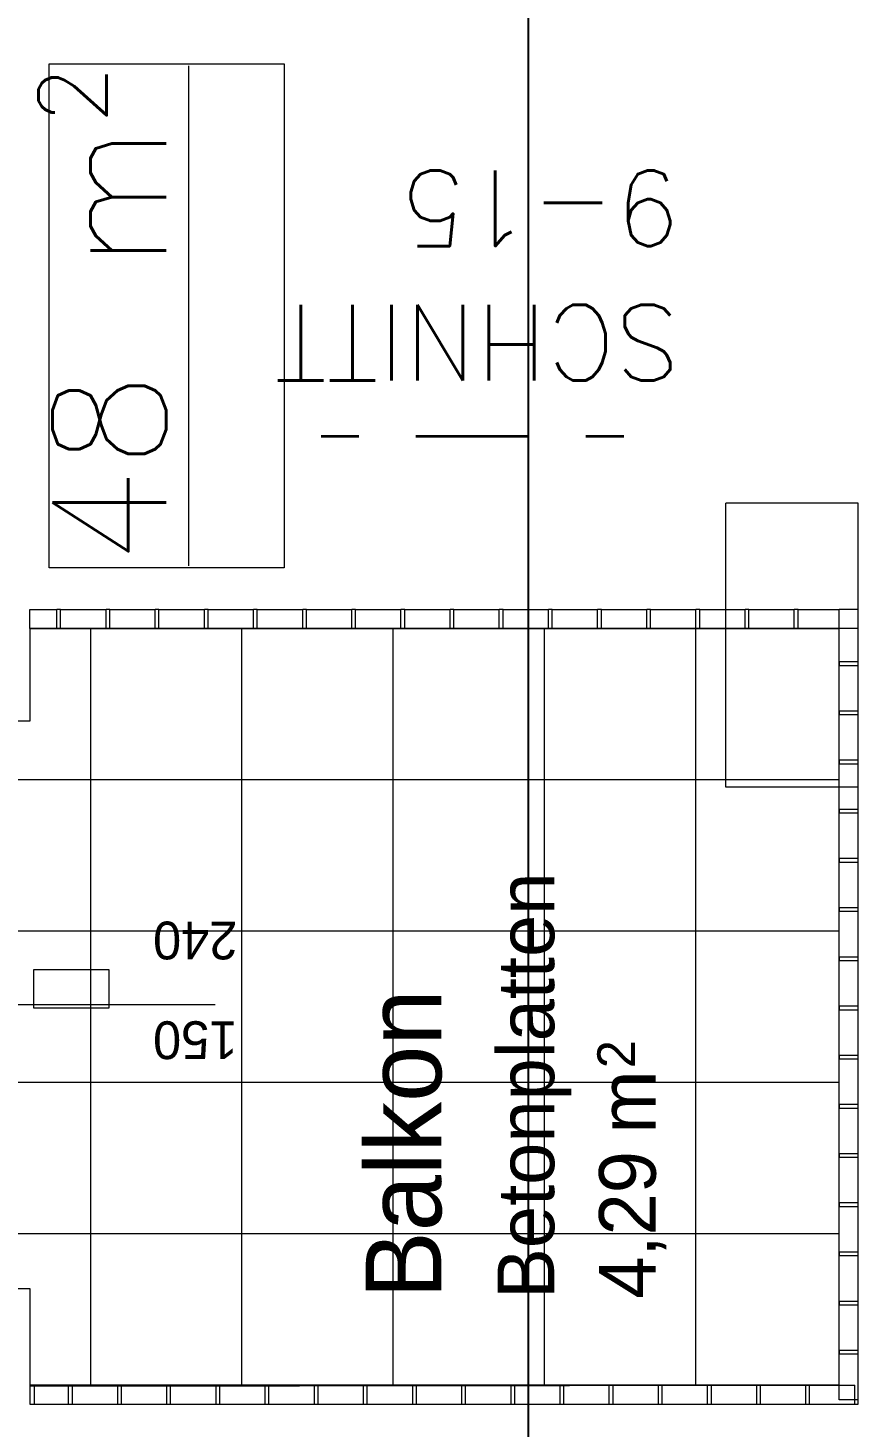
# Model space of a CAD drawing. Header units: metres. Extents: x -223175 to -223082, y -66 to 73.
# Drawn here: x -223153.052 to -223150.857, y 34.209 to 37.907 of the extents above; entities that cross this region are included whole.
import ezdxf
from ezdxf.enums import TextEntityAlignment as Align

# ---------------------------------------------------------------- set-up
doc = ezdxf.new("R2010")
doc.units = ezdxf.units.M
doc.header["$MEASUREMENT"] = 0
doc.set_wipeout_variables(frame=1)
doc.linetypes.add('Schnittlinie', pattern=[0.6, 0.3, -0.15, 0, -0.15])
doc.linetypes.add('Strichlinie', pattern=[0.564444, 0.282222, -0.282222])
for name, color, linetype in [('cs-aussenanlagen.cs', 7, 'Continuous'), ('cs-balkone-terrassen.cs', 7, 'Continuous'), ('cs-layout.cs', 7, 'Continuous'), ('cs-neu daemmung.cs', 7, 'Continuous'), ('cs-raumstempel.cs', 7, 'Continuous'), ('cs-text.cs', 7, 'Continuous'), ('cs-top m2.cs', 7, 'Continuous'), ('cs-wand tr.cs', 7, 'Continuous')]:
    doc.layers.add(name, color=color, linetype=linetype)

# ---------------------------------------------------------------- blocks, each defined once
blk = doc.blocks.new('Balkon_21_106', base_point=(-14434.7063, 223151.8192))
at = {"layer": 'cs-raumstempel.cs', "color": 7, "lineweight": 13}
for tag, height, p in [('ROOM_NAME', 0.2, (-14435.3031, 223152.159)), ('stFloorCovering', 0.15, (-14435.3031, 223151.8104)), ('DUMMY_876', 0.1, (-14434.6939, 223151.5464)), ('ROOM_AREA', 0.15, (-14435.3031, 223151.5419)), ('DUMMY_875', 0.15, (-14434.9221, 223151.5419))]:
    blk.add_attdef(tag, text='', height=height, dxfattribs=at).set_placement(p, align=Align.TOP_LEFT)
blk = doc.blocks.new('F Marker 21_16')
at = {"layer": 'cs-wand tr.cs', "color": 7, "linetype": 'Continuous', "lineweight": 13}
blk.add_line((0, -1.02), (0, 0.01), dxfattribs=at)
at = {"layer": 'cs-wand tr.cs', "color": 7, "lineweight": 13}
for tag, rotation, p in [('AC_MarkerText_4', 360, (-0.2116, 0.1651)), ('AC_WIDO_ID_0', 90, (-0.0136, -1.0788)), ('AC_WIDO_ID_1', 90, (0.25, -1.0788))]:
    blk.add_attdef(tag, text='', height=0.1, rotation=rotation, dxfattribs=at).set_placement(p, align=Align.BOTTOM_LEFT)
blk = doc.blocks.new('Wand_220', base_point=(-14438.0713, 223153.577))
at = {"layer": 'cs-wand tr.cs', "color": 7, "linetype": 'Continuous', "lineweight": 13}
ref = blk.add_blockref('F Marker 21_16', (-14434.5261, 223153.577), dxfattribs=at)
ref.add_attrib('AC_SillPrefix_FPH', 'FPH 0', dxfattribs={"color": 7, "lineweight": 13, "height": 0.1, "rotation": 360}).set_placement((-14434.7003, 223153.7421), align=Align.BOTTOM_LEFT)
ref.add_attrib('AC_WIDO_ID', '150', dxfattribs={"color": 7, "lineweight": 13, "height": 0.1, "rotation": 90}).set_placement((-14434.5397, 223152.4982), align=Align.BOTTOM_LEFT)
ref.add_attrib('DUMMY_272', '240', dxfattribs={"color": 7, "lineweight": 13, "height": 0.1, "rotation": 90}).set_placement((-14434.2761, 223152.4982), align=Align.BOTTOM_LEFT)
blk = doc.blocks.new('Wand_248', base_point=(-14434.5338, 223153.037))
at = {"layer": 'cs-aussenanlagen.cs', "color": 7, "linetype": 'Strichlinie', "lineweight": 13, "flags": 128}
for points in [[(-14434.5338, 223153.037), (-14434.5338, 223152.837)], [(-14434.4338, 223153.037), (-14434.5338, 223153.037)], [(-14434.4338, 223152.837), (-14434.4338, 223153.037)], [(-14434.5338, 223152.837), (-14434.4338, 223152.837)]]:
    blk.add_lwpolyline(points, dxfattribs=at)
blk = doc.blocks.new('Fensteröffnung 21_13')
at = {"layer": 'cs-balkone-terrassen.cs', "color": 7, "linetype": 'Continuous', "lineweight": 0}
for p, q in [((-0.06, -0.02), (0.06, -0.02)), ((-0.06, -0.07), (-0.06, -0.02)), ((0.06, -0.07), (0.06, -0.02)), ((-0.06, -0.07), (0.06, -0.07))]:
    blk.add_line(p, q, dxfattribs=at)
blk = doc.blocks.new('Fensteröffnung 21_27')
at = {"layer": 'cs-balkone-terrassen.cs', "color": 7, "linetype": 'Continuous', "lineweight": 0}
for p, q in [((-0.0449, -0.02), (0.0449, -0.02)), ((-0.0449, -0.07), (-0.0449, -0.02)), ((0.0449, -0.07), (0.0449, -0.02)), ((-0.0449, -0.07), (0.0449, -0.07))]:
    blk.add_line(p, q, dxfattribs=at)
blk = doc.blocks.new('Wand_375', base_point=(-14435.5313, 223153.0471))
at = {"layer": 'cs-balkone-terrassen.cs', "color": 7, "linetype": 'Continuous', "lineweight": 0}
for p, q in [((-14435.5813, 223153.0346), (-14435.5313, 223153.0346)), ((-14435.5813, 223152.9447), (-14435.5313, 223152.9447)), ((-14435.5813, 223152.9347), (-14435.5313, 223152.9347)), ((-14435.5813, 223152.8147), (-14435.5313, 223152.8147)), ((-14435.5813, 223152.8047), (-14435.5313, 223152.8047)), ((-14435.5813, 223152.6847), (-14435.5313, 223152.6847)), ((-14435.5813, 223152.6747), (-14435.5313, 223152.6747)), ((-14435.5813, 223152.5547), (-14435.5313, 223152.5547)), ((-14435.5813, 223152.5447), (-14435.5313, 223152.5447)), ((-14435.5813, 223152.4247), (-14435.5313, 223152.4247)), ((-14435.5813, 223152.4147), (-14435.5313, 223152.4147)), ((-14435.5813, 223152.2947), (-14435.5313, 223152.2947)), ((-14435.5813, 223152.2847), (-14435.5313, 223152.2847)), ((-14435.5813, 223152.1647), (-14435.5313, 223152.1647)), ((-14435.5813, 223152.1547), (-14435.5313, 223152.1547)), ((-14435.5813, 223152.0347), (-14435.5313, 223152.0347)), ((-14435.5813, 223152.0247), (-14435.5313, 223152.0247)), ((-14435.5813, 223151.9047), (-14435.5313, 223151.9047)), ((-14435.5813, 223151.8947), (-14435.5313, 223151.8947)), ((-14435.5813, 223151.7747), (-14435.5313, 223151.7747)), ((-14435.5813, 223151.7647), (-14435.5313, 223151.7647)), ((-14435.5813, 223151.6447), (-14435.5313, 223151.6447)), ((-14435.5813, 223151.6347), (-14435.5313, 223151.6347)), ((-14435.5813, 223151.5147), (-14435.5313, 223151.5147)), ((-14435.5813, 223151.5047), (-14435.5313, 223151.5047)), ((-14435.5813, 223151.3847), (-14435.5313, 223151.3847)), ((-14435.5813, 223151.3747), (-14435.5313, 223151.3747)), ((-14435.5813, 223151.2547), (-14435.5313, 223151.2547)), ((-14435.5813, 223151.2447), (-14435.5313, 223151.2447)), ((-14435.5813, 223151.1247), (-14435.5313, 223151.1247)), ((-14435.5813, 223151.1147), (-14435.5313, 223151.1147)), ((-14435.5813, 223150.9947), (-14435.5313, 223150.9947)), ((-14435.5813, 223150.9856), (-14435.5313, 223150.9856)), ((-14435.5813, 223150.8656), (-14435.5313, 223150.8656))]:
    blk.add_line(p, q, dxfattribs=at)
at = {"layer": 'cs-balkone-terrassen.cs', "color": 7, "linetype": 'Continuous', "lineweight": 0, "flags": 128}
for points in [[(-14435.5813, 223153.0471), (-14435.5813, 223153.0346)], [(-14435.5313, 223153.0471), (-14435.5813, 223153.0471)], [(-14435.5313, 223153.0346), (-14435.5313, 223153.0471)], [(-14435.5813, 223152.9447), (-14435.5813, 223152.9347)], [(-14435.5313, 223152.9347), (-14435.5313, 223152.9447)], [(-14435.5813, 223152.8147), (-14435.5813, 223152.8047)], [(-14435.5313, 223152.8047), (-14435.5313, 223152.8147)], [(-14435.5813, 223152.6847), (-14435.5813, 223152.6747)], [(-14435.5313, 223152.6747), (-14435.5313, 223152.6847)], [(-14435.5813, 223152.5547), (-14435.5813, 223152.5447)], [(-14435.5313, 223152.5447), (-14435.5313, 223152.5547)], [(-14435.5813, 223152.4247), (-14435.5813, 223152.4147)], [(-14435.5313, 223152.4147), (-14435.5313, 223152.4247)], [(-14435.5813, 223152.2947), (-14435.5813, 223152.2847)], [(-14435.5313, 223152.2847), (-14435.5313, 223152.2947)], [(-14435.5813, 223152.1647), (-14435.5813, 223152.1547)], [(-14435.5313, 223152.1547), (-14435.5313, 223152.1647)], [(-14435.5813, 223152.0347), (-14435.5813, 223152.0247)], [(-14435.5313, 223152.0247), (-14435.5313, 223152.0347)], [(-14435.5813, 223151.9047), (-14435.5813, 223151.8947)], [(-14435.5313, 223151.8947), (-14435.5313, 223151.9047)], [(-14435.5813, 223151.7747), (-14435.5813, 223151.7647)], [(-14435.5313, 223151.7647), (-14435.5313, 223151.7747)], [(-14435.5813, 223151.6447), (-14435.5813, 223151.6347)], [(-14435.5313, 223151.6347), (-14435.5313, 223151.6447)], [(-14435.5813, 223151.5147), (-14435.5813, 223151.5047)], [(-14435.5313, 223151.5047), (-14435.5313, 223151.5147)], [(-14435.5813, 223151.3847), (-14435.5813, 223151.3747)], [(-14435.5313, 223151.3747), (-14435.5313, 223151.3847)], [(-14435.5813, 223151.2547), (-14435.5813, 223151.2447)], [(-14435.5313, 223151.2447), (-14435.5313, 223151.2547)], [(-14435.5813, 223151.1247), (-14435.5813, 223151.1147)], [(-14435.5313, 223151.1147), (-14435.5313, 223151.1247)], [(-14435.5813, 223150.9947), (-14435.5813, 223150.9856)], [(-14435.5313, 223150.9856), (-14435.5313, 223150.9947)], [(-14435.5813, 223150.8656), (-14435.5813, 223150.857)]]:
    blk.add_lwpolyline(points, dxfattribs=at)
at = {"layer": 'cs-balkone-terrassen.cs', "color": 7, "linetype": 'Continuous', "lineweight": 0, "rotation": 270}
for name, p in [('Fensteröffnung 21_27', (-14435.5113, 223152.9896)), ('Fensteröffnung 21_13', (-14435.5113, 223152.8747)), ('Fensteröffnung 21_13', (-14435.5113, 223152.7447)), ('Fensteröffnung 21_13', (-14435.5113, 223152.6147)), ('Fensteröffnung 21_13', (-14435.5113, 223152.4847)), ('Fensteröffnung 21_13', (-14435.5113, 223152.3547)), ('Fensteröffnung 21_13', (-14435.5113, 223152.2247)), ('Fensteröffnung 21_13', (-14435.5113, 223152.0947)), ('Fensteröffnung 21_13', (-14435.5113, 223151.9647)), ('Fensteröffnung 21_13', (-14435.5113, 223151.8347)), ('Fensteröffnung 21_13', (-14435.5113, 223151.7047)), ('Fensteröffnung 21_13', (-14435.5113, 223151.5747)), ('Fensteröffnung 21_13', (-14435.5113, 223151.4447)), ('Fensteröffnung 21_13', (-14435.5113, 223151.3147)), ('Fensteröffnung 21_13', (-14435.5113, 223151.1847)), ('Fensteröffnung 21_13', (-14435.5113, 223151.0547)), ('Fensteröffnung 21_13', (-14435.5113, 223150.9256))]:
    blk.add_blockref(name, p, dxfattribs=at)
blk = doc.blocks.new('Fensteröffnung 21_24')
at = {"layer": 'cs-balkone-terrassen.cs', "color": 7, "linetype": 'Continuous', "lineweight": 0}
for p, q in [((-0.0543, -0.02), (0.0543, -0.02)), ((-0.0543, -0.07), (-0.0543, -0.02)), ((0.0543, -0.07), (0.0543, -0.02)), ((-0.0543, -0.07), (0.0543, -0.07))]:
    blk.add_line(p, q, dxfattribs=at)
blk = doc.blocks.new('Fensteröffnung 21_28')
at = {"layer": 'cs-balkone-terrassen.cs', "color": 7, "linetype": 'Continuous', "lineweight": 0}
for p, q in [((-0.0357, -0.02), (0.0357, -0.02)), ((-0.0357, -0.07), (-0.0357, -0.02)), ((0.0357, -0.07), (0.0357, -0.02)), ((-0.0357, -0.07), (0.0357, -0.07))]:
    blk.add_line(p, q, dxfattribs=at)
blk = doc.blocks.new('Wand_376', base_point=(-14433.4813, 223153.0471))
at = {"layer": 'cs-balkone-terrassen.cs', "color": 7, "linetype": 'Continuous', "lineweight": 0}
for p, q in [((-14433.5313, 223153.0471), (-14433.4813, 223153.0471)), ((-14433.5313, 223152.9756), (-14433.4813, 223152.9756)), ((-14433.5313, 223152.9656), (-14433.4813, 223152.9656)), ((-14433.5313, 223152.8456), (-14433.4813, 223152.8456)), ((-14433.5313, 223152.8356), (-14433.4813, 223152.8356)), ((-14433.5313, 223152.7156), (-14433.4813, 223152.7156)), ((-14433.5313, 223152.7056), (-14433.4813, 223152.7056)), ((-14433.5313, 223152.5856), (-14433.4813, 223152.5856)), ((-14433.5313, 223152.5756), (-14433.4813, 223152.5756)), ((-14433.5313, 223152.4556), (-14433.4813, 223152.4556)), ((-14433.5313, 223152.4456), (-14433.4813, 223152.4456)), ((-14433.5313, 223152.3256), (-14433.4813, 223152.3256)), ((-14433.5313, 223152.3156), (-14433.4813, 223152.3156)), ((-14433.5313, 223152.1956), (-14433.4813, 223152.1956)), ((-14433.5313, 223152.1856), (-14433.4813, 223152.1856)), ((-14433.5313, 223152.0656), (-14433.4813, 223152.0656)), ((-14433.5313, 223152.0556), (-14433.4813, 223152.0556)), ((-14433.5313, 223151.9356), (-14433.4813, 223151.9356)), ((-14433.5313, 223151.9256), (-14433.4813, 223151.9256)), ((-14433.5313, 223151.8056), (-14433.4813, 223151.8056)), ((-14433.5313, 223151.7956), (-14433.4813, 223151.7956)), ((-14433.5313, 223151.6756), (-14433.4813, 223151.6756)), ((-14433.5313, 223151.6656), (-14433.4813, 223151.6656)), ((-14433.5313, 223151.5456), (-14433.4813, 223151.5456)), ((-14433.5313, 223151.5356), (-14433.4813, 223151.5356)), ((-14433.5313, 223151.4156), (-14433.4813, 223151.4156)), ((-14433.5313, 223151.4056), (-14433.4813, 223151.4056)), ((-14433.5313, 223151.2856), (-14433.4813, 223151.2856)), ((-14433.5313, 223151.2756), (-14433.4813, 223151.2756)), ((-14433.5313, 223151.1556), (-14433.4813, 223151.1556)), ((-14433.5313, 223151.1456), (-14433.4813, 223151.1456)), ((-14433.5313, 223151.0256), (-14433.4813, 223151.0256)), ((-14433.5313, 223151.0156), (-14433.4813, 223151.0156)), ((-14433.5313, 223150.907), (-14433.4813, 223150.907))]:
    blk.add_line(p, q, dxfattribs=at)
at = {"layer": 'cs-balkone-terrassen.cs', "color": 7, "linetype": 'Continuous', "lineweight": 0, "flags": 128}
for points in [[(-14433.5313, 223152.9756), (-14433.5313, 223152.9656)], [(-14433.4813, 223152.9656), (-14433.4813, 223152.9756)], [(-14433.5313, 223152.8456), (-14433.5313, 223152.8356)], [(-14433.4813, 223152.8356), (-14433.4813, 223152.8456)], [(-14433.5313, 223152.7156), (-14433.5313, 223152.7056)], [(-14433.4813, 223152.7056), (-14433.4813, 223152.7156)], [(-14433.5313, 223152.5856), (-14433.5313, 223152.5756)], [(-14433.4813, 223152.5756), (-14433.4813, 223152.5856)], [(-14433.5313, 223152.4556), (-14433.5313, 223152.4456)], [(-14433.4813, 223152.4456), (-14433.4813, 223152.4556)], [(-14433.5313, 223152.3256), (-14433.5313, 223152.3156)], [(-14433.4813, 223152.3156), (-14433.4813, 223152.3256)], [(-14433.5313, 223152.1956), (-14433.5313, 223152.1856)], [(-14433.4813, 223152.1856), (-14433.4813, 223152.1956)], [(-14433.5313, 223152.0656), (-14433.5313, 223152.0556)], [(-14433.4813, 223152.0556), (-14433.4813, 223152.0656)], [(-14433.5313, 223151.9356), (-14433.5313, 223151.9256)], [(-14433.4813, 223151.9256), (-14433.4813, 223151.9356)], [(-14433.5313, 223151.8056), (-14433.5313, 223151.7956)], [(-14433.4813, 223151.7956), (-14433.4813, 223151.8056)], [(-14433.5313, 223151.6756), (-14433.5313, 223151.6656)], [(-14433.4813, 223151.6656), (-14433.4813, 223151.6756)], [(-14433.5313, 223151.5456), (-14433.5313, 223151.5356)], [(-14433.4813, 223151.5356), (-14433.4813, 223151.5456)], [(-14433.5313, 223151.4156), (-14433.5313, 223151.4056)], [(-14433.4813, 223151.4056), (-14433.4813, 223151.4156)], [(-14433.5313, 223151.2856), (-14433.5313, 223151.2756)], [(-14433.4813, 223151.2756), (-14433.4813, 223151.2856)], [(-14433.5313, 223151.1556), (-14433.5313, 223151.1456)], [(-14433.4813, 223151.1456), (-14433.4813, 223151.1556)], [(-14433.5313, 223151.0256), (-14433.5313, 223151.0156)], [(-14433.4813, 223151.0156), (-14433.4813, 223151.0256)], [(-14433.4813, 223150.857), (-14433.4813, 223150.907)]]:
    blk.add_lwpolyline(points, dxfattribs=at)
at = {"layer": 'cs-balkone-terrassen.cs', "color": 7, "linetype": 'Continuous', "lineweight": 0, "rotation": 270}
for name, p in [('Fensteröffnung 21_28', (-14433.4613, 223153.0114)), ('Fensteröffnung 21_13', (-14433.4613, 223152.9056)), ('Fensteröffnung 21_13', (-14433.4613, 223152.7756)), ('Fensteröffnung 21_13', (-14433.4613, 223152.6456)), ('Fensteröffnung 21_13', (-14433.4613, 223152.5156)), ('Fensteröffnung 21_13', (-14433.4613, 223152.3856)), ('Fensteröffnung 21_13', (-14433.4613, 223152.2556)), ('Fensteröffnung 21_13', (-14433.4613, 223152.1256)), ('Fensteröffnung 21_13', (-14433.4613, 223151.9956)), ('Fensteröffnung 21_13', (-14433.4613, 223151.8656)), ('Fensteröffnung 21_13', (-14433.4613, 223151.7356)), ('Fensteröffnung 21_13', (-14433.4613, 223151.6056)), ('Fensteröffnung 21_13', (-14433.4613, 223151.4756)), ('Fensteröffnung 21_13', (-14433.4613, 223151.3456)), ('Fensteröffnung 21_13', (-14433.4613, 223151.2156)), ('Fensteröffnung 21_13', (-14433.4613, 223151.0856)), ('Fensteröffnung 21_24', (-14433.4613, 223150.9613))]:
    blk.add_blockref(name, p, dxfattribs=at)
blk = doc.blocks.new('Fensteröffnung 21_25')
at = {"layer": 'cs-neu daemmung.cs', "color": 7, "linetype": 'Continuous', "lineweight": 13}
for p, q in [((-0.375, 0.28), (0.375, 0.28)), ((-0.375, 0), (-0.375, 0.28)), ((0.375, 0), (0.375, 0.28)), ((-0.375, -0.07), (-0.375, 0)), ((0.375, -0.07), (0.375, 0)), ((-0.375, -0.07), (0.375, -0.07))]:
    blk.add_line(p, q, dxfattribs=at)
blk = doc.blocks.new('Wand_377', base_point=(-14435.5313, 223150.907))
at = {"layer": 'cs-balkone-terrassen.cs', "color": 7, "linetype": 'Continuous', "lineweight": 0}
for p, q in [((-14435.5699, 223150.857), (-14435.5699, 223150.907)), ((-14435.4499, 223150.857), (-14435.4499, 223150.907)), ((-14435.4399, 223150.857), (-14435.4399, 223150.907)), ((-14435.3199, 223150.857), (-14435.3199, 223150.907)), ((-14435.3099, 223150.857), (-14435.3099, 223150.907)), ((-14435.1899, 223150.857), (-14435.1899, 223150.907)), ((-14435.1799, 223150.857), (-14435.1799, 223150.907)), ((-14435.0599, 223150.857), (-14435.0599, 223150.907)), ((-14435.0499, 223150.857), (-14435.0499, 223150.907)), ((-14434.9299, 223150.857), (-14434.9299, 223150.907)), ((-14434.9199, 223150.857), (-14434.9199, 223150.907)), ((-14434.7999, 223150.857), (-14434.7999, 223150.907)), ((-14434.7899, 223150.857), (-14434.7899, 223150.907)), ((-14434.6699, 223150.857), (-14434.6699, 223150.907)), ((-14434.6599, 223150.857), (-14434.6599, 223150.907)), ((-14434.5399, 223150.857), (-14434.5399, 223150.907)), ((-14434.5299, 223150.857), (-14434.5299, 223150.907)), ((-14434.4099, 223150.857), (-14434.4099, 223150.907)), ((-14434.3999, 223150.857), (-14434.3999, 223150.907)), ((-14434.2799, 223150.857), (-14434.2799, 223150.907)), ((-14434.2699, 223150.857), (-14434.2699, 223150.907)), ((-14434.1499, 223150.857), (-14434.1499, 223150.907)), ((-14434.1399, 223150.857), (-14434.1399, 223150.907)), ((-14434.0199, 223150.857), (-14434.0199, 223150.907)), ((-14434.0099, 223150.857), (-14434.0099, 223150.907)), ((-14433.8899, 223150.857), (-14433.8899, 223150.907)), ((-14433.8799, 223150.857), (-14433.8799, 223150.907)), ((-14433.7599, 223150.857), (-14433.7599, 223150.907)), ((-14433.7499, 223150.857), (-14433.7499, 223150.907)), ((-14433.6299, 223150.857), (-14433.6299, 223150.907)), ((-14433.6199, 223150.857), (-14433.6199, 223150.907)), ((-14433.5313, 223150.857), (-14433.5313, 223150.907))]:
    blk.add_line(p, q, dxfattribs=at)
at = {"layer": 'cs-balkone-terrassen.cs', "color": 7, "linetype": 'Continuous', "lineweight": 0, "flags": 128}
for points in [[(-14435.4399, 223150.907), (-14435.4499, 223150.907)], [(-14435.3099, 223150.907), (-14435.3199, 223150.907)], [(-14435.1799, 223150.907), (-14435.1899, 223150.907)], [(-14435.0499, 223150.907), (-14435.0599, 223150.907)], [(-14434.9199, 223150.907), (-14434.9299, 223150.907)], [(-14434.7899, 223150.907), (-14434.7999, 223150.907)], [(-14434.6599, 223150.907), (-14434.6699, 223150.907)], [(-14434.5299, 223150.907), (-14434.5399, 223150.907)], [(-14434.3999, 223150.907), (-14434.4099, 223150.907)], [(-14434.2699, 223150.907), (-14434.2799, 223150.907)], [(-14434.1399, 223150.907), (-14434.1499, 223150.907)], [(-14434.0099, 223150.907), (-14434.0199, 223150.907)], [(-14433.8799, 223150.907), (-14433.8899, 223150.907)], [(-14433.7499, 223150.907), (-14433.7599, 223150.907)], [(-14433.6199, 223150.907), (-14433.6299, 223150.907)], [(-14435.5813, 223150.857), (-14435.5699, 223150.857)], [(-14435.4499, 223150.857), (-14435.4399, 223150.857)], [(-14435.3199, 223150.857), (-14435.3099, 223150.857)], [(-14435.1899, 223150.857), (-14435.1799, 223150.857)], [(-14435.0599, 223150.857), (-14435.0499, 223150.857)], [(-14434.9299, 223150.857), (-14434.9199, 223150.857)], [(-14434.7999, 223150.857), (-14434.7899, 223150.857)], [(-14434.6699, 223150.857), (-14434.6599, 223150.857)], [(-14434.5399, 223150.857), (-14434.5299, 223150.857)], [(-14434.4099, 223150.857), (-14434.3999, 223150.857)], [(-14434.2799, 223150.857), (-14434.2699, 223150.857)], [(-14434.1499, 223150.857), (-14434.1399, 223150.857)], [(-14434.0199, 223150.857), (-14434.0099, 223150.857)], [(-14433.8899, 223150.857), (-14433.8799, 223150.857)], [(-14433.7599, 223150.857), (-14433.7499, 223150.857)], [(-14433.6299, 223150.857), (-14433.6199, 223150.857)], [(-14433.5313, 223150.857), (-14433.4813, 223150.857)]]:
    blk.add_lwpolyline(points, dxfattribs=at)
at = {"layer": 'cs-balkone-terrassen.cs', "color": 7, "linetype": 'Continuous', "lineweight": 0}
for name, p in [('Fensteröffnung 21_25', (-14433.5756, 223150.927)), ('Fensteröffnung 21_13', (-14435.5099, 223150.927)), ('Fensteröffnung 21_13', (-14435.3799, 223150.927)), ('Fensteröffnung 21_13', (-14435.2499, 223150.927)), ('Fensteröffnung 21_13', (-14435.1199, 223150.927)), ('Fensteröffnung 21_13', (-14434.9899, 223150.927)), ('Fensteröffnung 21_13', (-14434.8599, 223150.927)), ('Fensteröffnung 21_13', (-14434.7299, 223150.927)), ('Fensteröffnung 21_13', (-14434.5999, 223150.927)), ('Fensteröffnung 21_13', (-14434.4699, 223150.927)), ('Fensteröffnung 21_13', (-14434.3399, 223150.927)), ('Fensteröffnung 21_13', (-14434.2099, 223150.927)), ('Fensteröffnung 21_13', (-14434.0799, 223150.927)), ('Fensteröffnung 21_13', (-14433.9499, 223150.927)), ('Fensteröffnung 21_13', (-14433.8199, 223150.927)), ('Fensteröffnung 21_13', (-14433.6899, 223150.927))]:
    blk.add_blockref(name, p, dxfattribs=at)
blk = doc.blocks.new('*X1275', base_point=(-14400.3684, 223131.1158))
at = {"layer": 'cs-balkone-terrassen.cs', "color": 251, "linetype": 'Continuous', "lineweight": 0, "true_color": 0x6d6d6d}
for p, q in [((-14435.1313, 223152.8871), (-14435.1313, 223153.2184)), ((-14434.7313, 223152.8871), (-14434.7313, 223153.2184)), ((-14434.3313, 223152.8871), (-14434.3313, 223153.2184)), ((-14433.9313, 223152.8871), (-14433.9313, 223153.2184)), ((-14435.5313, 223152.8871), (-14435.5313, 223153.0471)), ((-14435.5313, 223152.8871), (-14435.5338, 223152.8871)), ((-14435.1313, 223152.8871), (-14435.5313, 223152.8871)), ((-14435.5313, 223152.4871), (-14435.5313, 223152.8871)), ((-14434.7313, 223152.8871), (-14435.1313, 223152.8871)), ((-14435.1313, 223152.4871), (-14435.1313, 223152.8871)), ((-14434.3313, 223152.8871), (-14434.7313, 223152.8871)), ((-14434.7313, 223152.4871), (-14434.7313, 223152.8871)), ((-14433.9313, 223152.8871), (-14434.3313, 223152.8871)), ((-14434.3313, 223152.4871), (-14434.3313, 223152.8871)), ((-14433.5313, 223152.8871), (-14433.9313, 223152.8871)), ((-14433.9313, 223152.4871), (-14433.9313, 223152.8871)), ((-14433.5313, 223152.4871), (-14433.5313, 223152.8871)), ((-14435.5313, 223152.4871), (-14435.5333, 223152.4871)), ((-14435.1313, 223152.4871), (-14435.5313, 223152.4871)), ((-14435.5313, 223152.0871), (-14435.5313, 223152.4871)), ((-14434.7313, 223152.4871), (-14435.1313, 223152.4871)), ((-14435.1313, 223152.0871), (-14435.1313, 223152.4871)), ((-14434.3313, 223152.4871), (-14434.7313, 223152.4871)), ((-14434.7313, 223152.0871), (-14434.7313, 223152.4871)), ((-14433.9313, 223152.4871), (-14434.3313, 223152.4871)), ((-14434.3313, 223152.0871), (-14434.3313, 223152.4871)), ((-14433.5313, 223152.4871), (-14433.9313, 223152.4871)), ((-14433.9313, 223152.0871), (-14433.9313, 223152.4871)), ((-14433.5313, 223152.0871), (-14433.5313, 223152.4871)), ((-14435.5313, 223152.0871), (-14435.5328, 223152.0871)), ((-14435.1313, 223152.0871), (-14435.5313, 223152.0871)), ((-14435.5313, 223151.6871), (-14435.5313, 223152.0871)), ((-14434.7313, 223152.0871), (-14435.1313, 223152.0871)), ((-14435.1313, 223151.6871), (-14435.1313, 223152.0871)), ((-14434.3313, 223152.0871), (-14434.7313, 223152.0871)), ((-14434.7313, 223151.6871), (-14434.7313, 223152.0871)), ((-14433.9313, 223152.0871), (-14434.3313, 223152.0871)), ((-14434.3313, 223151.6871), (-14434.3313, 223152.0871)), ((-14433.5313, 223152.0871), (-14433.9313, 223152.0871)), ((-14433.9313, 223151.6871), (-14433.9313, 223152.0871)), ((-14433.5313, 223151.6871), (-14433.5313, 223152.0871)), ((-14435.5313, 223151.6871), (-14435.5323, 223151.6871)), ((-14435.1313, 223151.6871), (-14435.5313, 223151.6871)), ((-14435.5313, 223151.2871), (-14435.5313, 223151.6871)), ((-14434.7313, 223151.6871), (-14435.1313, 223151.6871)), ((-14435.1313, 223151.2871), (-14435.1313, 223151.6871)), ((-14434.3313, 223151.6871), (-14434.7313, 223151.6871)), ((-14434.7313, 223151.2871), (-14434.7313, 223151.6871)), ((-14433.9313, 223151.6871), (-14434.3313, 223151.6871)), ((-14434.3313, 223151.2871), (-14434.3313, 223151.6871)), ((-14433.5313, 223151.6871), (-14433.9313, 223151.6871)), ((-14433.9313, 223151.2871), (-14433.9313, 223151.6871)), ((-14433.5313, 223151.2871), (-14433.5313, 223151.6871)), ((-14435.5313, 223151.2871), (-14435.5318, 223151.2871)), ((-14435.1313, 223151.2871), (-14435.5313, 223151.2871)), ((-14435.5313, 223150.907), (-14435.5313, 223151.2871)), ((-14434.7313, 223151.2871), (-14435.1313, 223151.2871)), ((-14435.1313, 223150.907), (-14435.1313, 223151.2871)), ((-14434.3313, 223151.2871), (-14434.7313, 223151.2871)), ((-14434.7313, 223150.907), (-14434.7313, 223151.2871)), ((-14433.9313, 223151.2871), (-14434.3313, 223151.2871)), ((-14434.3313, 223150.907), (-14434.3313, 223151.2871)), ((-14433.5313, 223151.2871), (-14433.9313, 223151.2871)), ((-14433.9313, 223150.907), (-14433.9313, 223151.2871))]:
    blk.add_line(p, q, dxfattribs=at)
blk = doc.blocks.new('Schraffur_15', base_point=(-14400.3684, 223132.6158))
at = {"layer": 'cs-balkone-terrassen.cs', "color": 7, "linetype": 'Continuous', "lineweight": 0}
for p, q in [((-14433.7761, 223153.2184), (-14435.2761, 223153.2184)), ((-14435.2761, 223153.2184), (-14435.2761, 223153.0471)), ((-14433.7761, 223153.0471), (-14433.7761, 223153.2184)), ((-14435.5341, 223153.0471), (-14435.5313, 223150.907)), ((-14435.2761, 223153.0471), (-14435.5341, 223153.0471)), ((-14433.5313, 223153.0471), (-14433.7761, 223153.0471)), ((-14433.5313, 223150.907), (-14433.5313, 223153.0471)), ((-14435.5313, 223150.907), (-14433.5313, 223150.907))]:
    blk.add_line(p, q, dxfattribs=at)
at = {"layer": 'cs-balkone-terrassen.cs', "color": 251, "linetype": 'Continuous', "lineweight": 0, "true_color": 0x6d6d6d}
blk.add_blockref('*X1275', (-14400.3684, 223131.1158), dxfattribs=at)

msp = doc.modelspace()

# ---------------------------------------------------------------- linework, layer by layer
msp.add_line((-223151.7281, -65.8784), (-223151.7281, 59.1414))
at = {"layer": 'cs-layout.cs', "color": 7, "linetype": 'Schnittlinie', "lineweight": 35, "flags": 128}
msp.add_lwpolyline([(-223155.5267, 36.8282), (-223151.328, 36.8282)], dxfattribs=at)

# ---------------------------------------------------------------- block references
at = {"layer": 'cs-aussenanlagen.cs', "color": 1, "lineweight": 0, "rotation": 90}
msp.add_blockref('Wand_248', (-223153.037, 35.3176), dxfattribs=at)
at = {"layer": 'cs-balkone-terrassen.cs', "color": 7, "lineweight": 0, "rotation": 90}
for name, p in [('Wand_377', (-223150.907, 34.3201)), ('Wand_376', (-223153.0471, 36.3701)), ('Wand_375', (-223153.0471, 34.3201))]:
    msp.add_blockref(name, p, dxfattribs=at)
at = {"layer": 'cs-balkone-terrassen.cs', "color": 251, "linetype": 'Continuous', "lineweight": 0, "true_color": 0x6d6d6d, "rotation": 90}
msp.add_blockref('Schraffur_15', (-223132.6158, 69.483), dxfattribs=at)
at = {"layer": 'cs-raumstempel.cs', "color": 7, "linetype": 'Continuous', "lineweight": 13, "rotation": 90}
msp.add_blockref('Balkon_21_106', (-223151.8192, 35.1451), dxfattribs=at).add_auto_attribs({'ROOM_NAME': 'Balkon', 'ROOM_AREA': '4,29', 'stFloorCovering': 'Betonplatten', 'DUMMY_875': ' m', 'DUMMY_876': '2'})
at = {"layer": 'cs-wand tr.cs', "color": 131, "lineweight": 20, "true_color": 0x9efaff, "rotation": 90}
msp.add_blockref('Wand_220', (-223153.577, 31.7801), dxfattribs=at)

# ---------------------------------------------------------------- next in the draw order: wipeouts: each hides what was drawn before it
at = {"color": 5, "linetype": 'Continuous', "lineweight": 20, "ltscale": 894475.70315}
msp.add_wipeout([(-223152.9963, 36.4802), (-223152.9963, 37.8125), (-223152.3745, 37.8125), (-223152.3745, 36.4802)], dxfattribs=at).dxf.layer = 'cs-top m2.cs'

# ---------------------------------------------------------------- next in the draw order: linework, layer by layer
at = {"layer": 'cs-top m2.cs', "color": 5, "linetype": 'Continuous', "lineweight": 20, "flags": 128}
msp.add_lwpolyline([(-223152.9963, 36.4802), (-223152.9963, 37.8125), (-223152.3745, 37.8125), (-223152.3745, 36.4802)], close=True, dxfattribs=at)

# ---------------------------------------------------------------- next in the draw order: texts
at = {"layer": 'cs-text.cs', "color": 7, "linetype": 'Continuous', "lineweight": 0, "insert": (-223151.328, 37.5305), "char_height": 0.2, "attachment_point": 7, "rotation": 180, "line_spacing_factor": 1.064767}
msp.add_mtext('\\A1;{\\pql;\\Ftxt.shx;SCHNITT\\P\\pql;\\Ftxt.shx;9-15}', dxfattribs=at)
at = {"layer": 'cs-top m2.cs', "color": 5, "linetype": 'Continuous', "lineweight": 20, "insert": (-223152.987, 37.1464), "char_height": 0.3, "attachment_point": 2, "rotation": 90}
msp.add_mtext('\\A1;{\\pqc;\\Ftxt.shx;\\L\\L48 m² }', dxfattribs=at)

doc.saveas('drawing.dxf')
